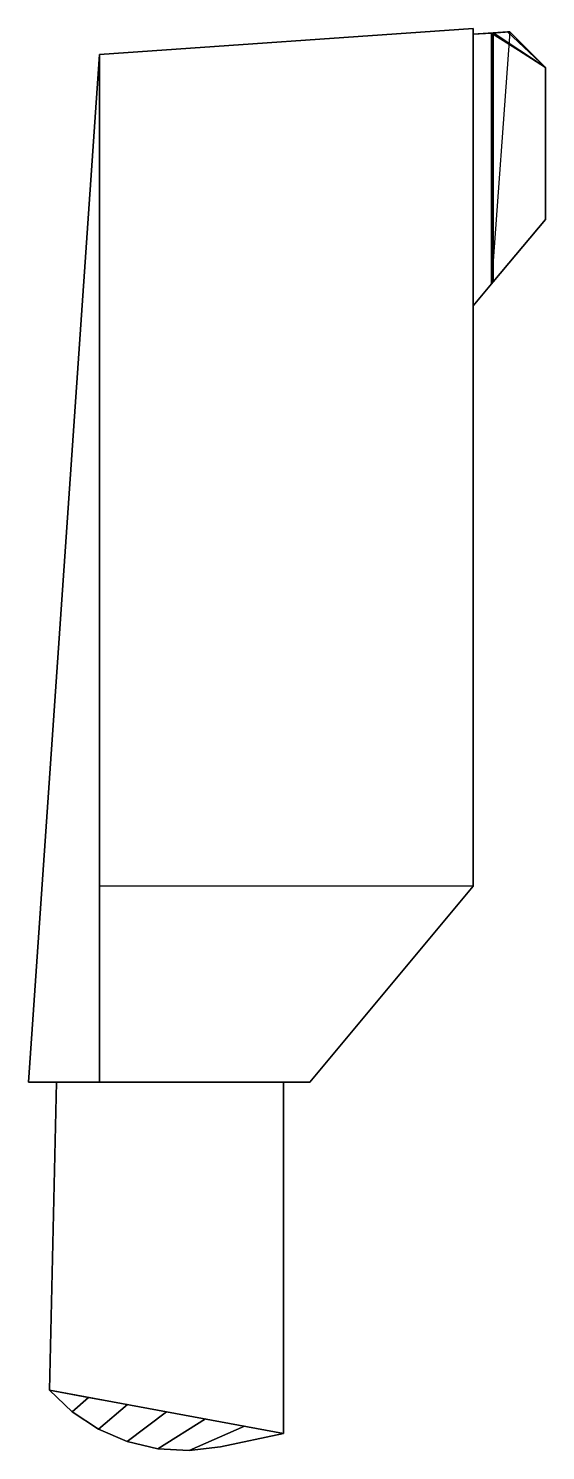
# Model space of a CAD drawing. Header units: millimetres. Extents: x -24.9 to 4, y -49.6 to 30.
import ezdxf

# ---------------------------------------------------------------- set-up
doc = ezdxf.new("R2010")
doc.units = ezdxf.units.MM
doc.layers.add('AUXILIAR', color=1, linetype='Continuous')
doc.layers.add('PINO', color=3, linetype='Continuous')

msp = doc.modelspace()

# ---------------------------------------------------------------- linework, layer by layer
at = {"layer": 'AUXILIAR'}
for points in [[(0, 29.958, 8.8), (0, 29.958, -8.8), (-20.926, 28.494, -8.8), (-20.926, 28.494, 8.8)], [(-20.926, 28.494, 8.8), (0, 29.958, 8.8), (0, -18.04, 8.8), (-20.926, -18.04, 8.8)], [(-20.926, 28.494, -8.8), (0, 29.958, -8.8), (0, -18.04, -8.8), (-20.926, -18.04, -8.8)], [(0, -18.04, 8.8), (0, -18.04, -8.8), (0, 29.958, -8.8), (0, 29.958, 8.8)], [(0, 29.63, 8.8), (0, 29.63, 8.171), (1.124, 29.709, 8.525), (1.032, 29.702, 9.125)], [(1.124, 29.709, 8.525), (0, 29.63, 8.171), (0, 14.435, 8.171), (1.124, 15.774, 8.525)], [(1.124, 29.709, -8.525), (1.032, 29.702, -9.125), (0, 29.63, -8.8), (0, 29.63, -8.171)], [(0, 14.435, -8.171), (1.124, 15.774, -8.525), (1.124, 29.709, -8.525), (0, 29.63, -8.171)], [(1.032, 15.664, 9.125), (0, 14.435, 8.8), (0, 29.63, 8.8), (1.032, 29.702, 9.125)], [(1.032, 29.702, -9.125), (0, 29.63, -8.8), (0, 14.435, -8.8), (1.032, 15.664, -9.125)], [(1.032, 15.664, 9.125), (4.05, 19.262, 9.125), (4.05, 27.769, 9.125), (2.05, 29.769, 9.125)], [(1.032, 15.664, 9.125), (1.032, 22.683, 9.125), (1.032, 29.702, 9.125), (2.05, 29.769, 9.125)], [(1.032, 15.664, 8.525), (1.032, 22.683, 8.525), (1.032, 29.702, 8.525), (2.05, 29.769, 8.525)], [(1.032, 15.664, 8.525), (4.05, 19.262, 8.525), (4.05, 27.769, 8.525), (2.05, 29.769, 8.525)], [(1.124, 29.709, 8.525), (1.032, 29.702, 9.125), (1.91, 29.764, 9.125), (1.91, 29.764, 8.525)], [(1.124, 29.709, -8.525), (1.032, 29.702, -9.125), (1.91, 29.764, -9.125), (1.91, 29.764, -8.525)], [(4.05, 27.769, -9.125), (1.91, 29.764, -9.125), (1.032, 29.702, -9.125), (2.541, 28.735, -9.125)], [(1.032, 15.664, -9.125), (4.05, 19.262, -9.125), (4.05, 27.769, -9.125), (1.032, 29.702, -9.125)], [(4.05, 27.769, -8.525), (1.91, 29.764, -8.525), (1.124, 29.709, -8.525), (2.587, 28.739, -8.525)], [(1.124, 15.774, -8.525), (4.05, 19.262, -8.525), (4.05, 27.769, -8.525), (1.124, 29.709, -8.525)], [(1.91, 29.764, 9.125), (1.91, 29.764, 8.525), (2.05, 29.769, 8.525), (2.05, 29.769, 9.125)], [(1.91, 29.764, -9.125), (1.91, 29.764, -8.525), (4.05, 27.769, -8.525), (4.05, 27.769, -9.125)], [(4.05, 27.769, 9.125), (4.05, 27.769, 8.525), (2.05, 29.769, 8.525), (2.05, 29.769, 9.125)], [(-20.926, 28.494, -7.4), (-20.926, 28.494, 7.4), (-24.9, -29.011, 7.4), (-24.9, -29.011, -7.4)], [(-20.926, 28.494, 7.4), (-24.9, -29.011, 7.4), (-20.926, -29.011, 7.4), (-20.926, -0.258, 7.4)], [(-20.926, 28.494, -7.4), (-24.9, -29.011, -7.4), (-20.926, -29.011, -7.4), (-20.926, -0.258, -7.4)], [(-20.926, -29.011, -8.8), (-20.926, 28.494, -8.8), (-20.926, 28.494, 8.8), (-20.926, -29.011, 8.8)], [(-20.926, -29.011, 7.4), (-20.926, -29.011, -7.4), (-20.926, 28.494, -7.4), (-20.926, 28.494, 7.4)], [(4.05, 19.262, 9.125), (4.05, 19.262, 8.525), (4.05, 27.769, 8.525), (4.05, 27.769, 9.125)], [(4.05, 27.769, -8.525), (4.05, 27.769, -9.125), (4.05, 19.262, -9.125), (4.05, 19.262, -8.525)], [(1.124, 15.774, 8.525), (1.032, 15.664, 9.125), (4.05, 19.262, 9.125), (4.05, 19.262, 8.525)], [(1.124, 15.774, -8.525), (1.032, 15.664, -9.125), (4.05, 19.262, -9.125), (4.05, 19.262, -8.525)], [(0, 14.435, 8.8), (0, 14.435, 8.171), (1.124, 15.774, 8.525), (1.032, 15.664, 9.125)], [(1.032, 15.664, -9.125), (1.124, 15.774, -8.525), (0, 14.435, -8.171), (0, 14.435, -8.8)], [(-20.926, -18.04, 8.8), (-20.926, -29.011, 8.8), (-9.142, -29.011, 8.8), (0, -18.04, 8.8)], [(-20.926, -18.04, -8.8), (-20.926, -29.011, -8.8), (-9.142, -29.011, -8.8), (0, -18.04, -8.8)], [(0, -18.04, 8.8), (-9.142, -29.011, 8.8), (-9.142, -29.011, -8.8), (0, -18.04, -8.8)], [(-20.926, -29.011, -7.4), (-24.9, -29.011, -7.4), (-24.9, -29.011, 7.4), (-20.926, -29.011, 7.4)], [(-9.142, -29.011, 8.8), (-9.142, -29.011, -8.8), (-20.926, -29.011, -8.8), (-20.926, -29.011, 8.8)]]:
    msp.add_3dface(points, dxfattribs=at)
at = {"layer": 'PINO'}
msp.add_line((-10.625, -48.666, 6.7), (-23.725, -46.245, 6.7), dxfattribs=at)
for points in [[(-23.334, -29.011, 6.7), (-23.334, -29.011, -6.7), (-23.725, -46.245, -6.7), (-23.725, -46.245, 6.7)], [(-10.625, -48.666, 6.7), (-23.725, -46.245, 6.7), (-23.334, -29.011, 6.7), (-10.625, -29.011, 6.7)], [(-10.625, -29.011, -6.7), (-23.334, -29.011, -6.7), (-23.725, -46.245, -6.7), (-10.625, -48.666, -6.7)], [(-10.625, -29.011, -6.7), (-10.625, -29.011, 6.7), (-23.334, -29.011, 6.7), (-23.334, -29.011, -6.7)], [(-10.625, -48.666, 6.7), (-10.625, -48.666, -6.7), (-10.625, -29.011, -6.7), (-10.625, -29.011, 6.7)], [(-14.151, -49.414, 6.7), (-14.151, -49.414, -6.7), (-10.625, -48.666, -6.7), (-10.625, -48.666, 6.7)]]:
    msp.add_3dface(points, dxfattribs=at)

# ---------------------------------------------------------------- meshes
mesh = msp.add_polymesh((2, 7), dxfattribs=at)
for k, corner in enumerate([(-14.151, -49.414, 6.7), (-15.897, -49.626, 6.7), (-17.654, -49.528, 6.7), (-19.366, -49.125, 6.7), (-20.982, -48.427, 6.7), (-22.45, -47.457, 6.7), (-23.725, -46.245, 6.7), (-14.151, -49.414, -6.7), (-15.897, -49.626, -6.7), (-17.654, -49.528, -6.7), (-19.366, -49.125, -6.7), (-20.982, -48.427, -6.7), (-22.45, -47.457, -6.7), (-23.725, -46.245, -6.7)]):
    mesh.set_mesh_vertex(divmod(k, 7), corner)
mesh = msp.add_polymesh((2, 7), dxfattribs=at)
for k, corner in enumerate([(-23.725, -46.245, 6.7), (-21.542, -46.649, 6.7), (-19.358, -47.052, 6.7), (-17.175, -47.456, 6.7), (-14.992, -47.859, 6.7), (-12.808, -48.263, 6.7), (-10.625, -48.666, 6.7), (-23.725, -46.245, 6.7), (-22.45, -47.457, 6.7), (-20.982, -48.427, 6.7), (-19.366, -49.125, 6.7), (-17.654, -49.528, 6.7), (-15.897, -49.626, 6.7), (-14.151, -49.414, 6.7)]):
    mesh.set_mesh_vertex(divmod(k, 7), corner)
mesh = msp.add_polymesh((2, 7), dxfattribs=at)
for k, corner in enumerate([(-23.725, -46.245, -6.7), (-21.542, -46.649, -6.7), (-19.358, -47.052, -6.7), (-17.175, -47.456, -6.7), (-14.992, -47.859, -6.7), (-12.808, -48.263, -6.7), (-10.625, -48.666, -6.7), (-23.725, -46.245, -6.7), (-22.45, -47.457, -6.7), (-20.982, -48.427, -6.7), (-19.366, -49.125, -6.7), (-17.654, -49.528, -6.7), (-15.897, -49.626, -6.7), (-14.151, -49.414, -6.7)]):
    mesh.set_mesh_vertex(divmod(k, 7), corner)

doc.saveas('drawing.dxf')
